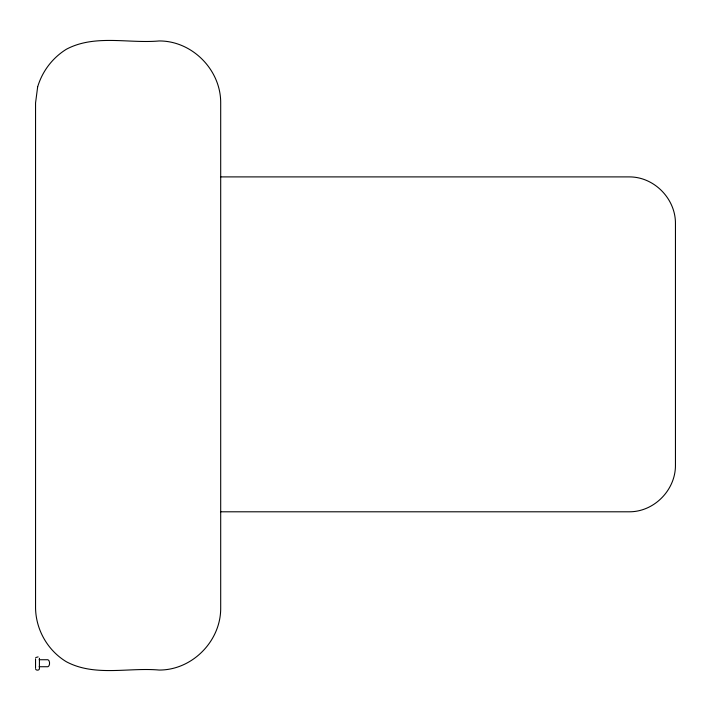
<?xml version="1.0" encoding="UTF-8"?>
<svg xmlns="http://www.w3.org/2000/svg" width="711" height="711" viewBox="0 0 711 711"><rect width="100%" height="100%" fill="white"/><g stroke="black" fill="none" stroke-linecap="round" stroke-linejoin="round"><path stroke-width="1.07" d="M35.719 657.542L38.136 656.893M220.454 176.897L629.253 176.897C654.129 176.763 675.628 198.707 675.45 223.494L675.45 465.198C675.628 489.986 654.129 511.929 629.253 511.796L220.454 511.796M39.123 659.737L47.957 659.737C50.117 660.555 50.117 665.914 47.957 666.731L39.123 666.731M35.594 669.078C36.128 670.633 39.318 670.535 39.416 668.749L39.416 659.053M39.416 658.288L39.416 658.742M35.55 658.786L35.55 668.144M37.647 86.92L35.55 102.971L35.55 608.029C35.914 629.804 47.69 650.458 66.345 661.737C94.839 676.908 128.451 667.291 159.104 670.046C192.228 670.224 220.925 641.055 220.694 608.029L220.694 102.971C220.925 69.945 192.228 40.776 159.104 40.954C128.451 43.709 94.839 34.092 66.345 49.263C52.472 57.875 42.296 71.278 37.647 86.92"/></g></svg>
